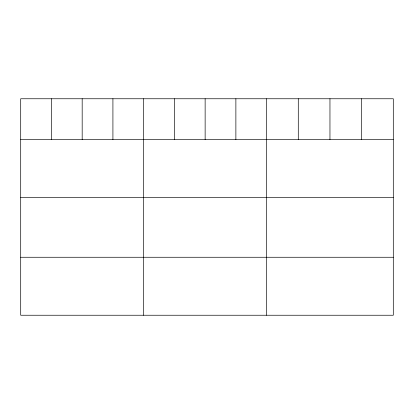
<?xml version="1.0" encoding="UTF-8"?>
<svg xmlns="http://www.w3.org/2000/svg" width="414" height="414" viewBox="0 0 414 414"><rect width="100%" height="100%" fill="white"/><g stroke="black" fill="none" stroke-linecap="round" stroke-linejoin="round"><path stroke-width="0.62" d="M393.3 139.565L393.3 315.24L20.7 315.24L20.7 98.76L393.3 98.76L393.3 139.565L20.7 139.565M20.7 197.54L393.3 197.54M20.7 257.265L393.3 257.265M361.629 98.76L361.629 139.565M329.958 98.76L329.958 139.565M298.287 98.76L298.287 139.565M266.616 98.76L266.616 315.24M235.876 98.76L235.876 139.565M205.137 98.76L205.137 139.565M174.397 98.76L174.397 139.565M143.658 98.76L143.658 315.24M112.918 98.76L112.918 139.565M82.179 98.76L82.179 139.565M51.44 98.76L51.44 139.565"/></g></svg>
